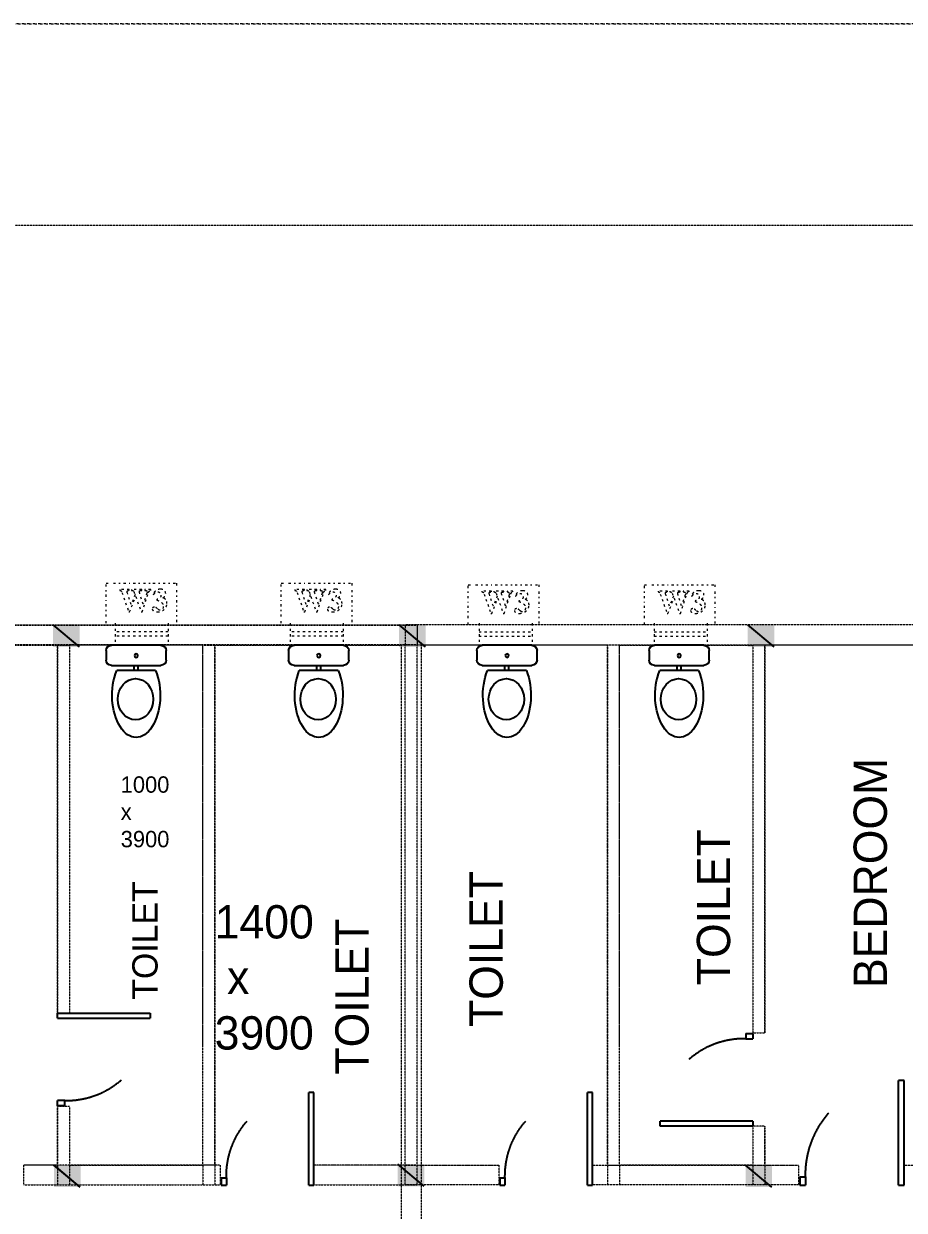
# Model space of a CAD drawing. Header units: millimetres. Extents: x -15225 to 158921, y -72156 to 56162.
# Drawn here: x 12074 to 21750, y -46190 to -33155 of the extents above; entities that cross this region are included whole.
import ezdxf

# ---------------------------------------------------------------- set-up
doc = ezdxf.new("R2010")
doc.units = ezdxf.units.MM
doc.linetypes.add('ACAD_ISO03W100', pattern=[30, 12, -18])
doc.linetypes.add('DASHED2', pattern=[0.375, 0.25, -0.125])
doc.layers.get('0').update_dxf_attribs({"linetype": 'CONTINUOUS'})
for name, color, linetype in [('doors and windows', 1, 'CONTINUOUS'), ('H', 7, 'CONTINUOUS'), ('P', 7, 'CONTINUOUS'), ('wadrobes', 2, 'CONTINUOUS')]:
    doc.layers.add(name, color=color, linetype=linetype)
doc.layers.add('furnitures', color=7, linetype='CONTINUOUS', true_color=0xe67219)
doc.layers.add('Layer2', color=7, linetype='ACAD_ISO03W100', lineweight=15)

# ---------------------------------------------------------------- blocks, each defined once
blk = doc.blocks.new('closet')
at = {"layer": 'furnitures'}
for p, q in [((1.452, 1.886), (-1.452, 1.886)), ((-0.15, 1.886), (-0.15, 1.5)), ((0.15, 1.886), (0.15, 1.5)), ((-2.25, 0.4), (-2.25, 1.1)), ((-1.85, 1.5), (1.85, 1.5)), ((2.25, 1.1), (2.25, 0.4)), ((1.85, 0), (-1.85, 0))]:
    blk.add_line(p, q, dxfattribs=at)
blk.add_circle((0, 0.769), 0.132, dxfattribs=at)
for centre, start, end in [((-1.85, 1.1), 90, 180), ((1.85, 1.1), 0, 90), ((-1.85, 0.4), 180, 270), ((1.85, 0.4), 270, 0)]:
    blk.add_arc(centre, 0.4, start, end, dxfattribs=at)
for centre, major_axis, ratio, start_param, end_param in [((0, 3.737), (0, 3.148), 0.5703, 4.083578, 8.482793), ((-0.044, 4.031), (0, 1.543), 0.857143, -1.570796, 4.712389)]:
    blk.add_ellipse(centre, major_axis=major_axis, ratio=ratio, start_param=start_param, end_param=end_param, dxfattribs=at)
blk = doc.blocks.new('A$Cf42aa35d')
at = {"layer": 'wadrobes', "xscale": -12, "yscale": 12, "zscale": 12, "rotation": 90}
blk.add_blockref('closet', (312.3, 363.8), dxfattribs=at)
blk = doc.blocks.new('D1')
at = {"layer": 'doors and windows'}
for p, q in [((0, 0), (0, 9)), ((0, 9), (0.5, 9)), ((0.5, 0), (0.5, 9)), ((0.5, 0), (0, 0)), ((9, 0.7), (8.5, 0.7)), ((8.5, 0.7), (8.5, 0)), ((9, 0), (8.5, 0)), ((9, 0.7), (9, 0))]:
    blk.add_line(p, q, dxfattribs=at)
at = {"layer": 'doors and windows', "linetype": 'ACAD_ISO03W100', "ltscale": 0.5}
blk.add_arc((0.35, 0.85), 8.15, 358.9456, 88.9456, dxfattribs=at)
blk = doc.blocks.new('A$Cb1573d39')
at = {"layer": 'doors and windows', "xscale": -10, "yscale": 10, "zscale": 10}
blk.add_blockref('D1', (370.8, -79.4), dxfattribs=at)
blk = doc.blocks.new('A$Cfcc27f74')
at = {"layer": 'H', "linetype": 'Continuous'}
blk.add_hatch(color=256, dxfattribs=at).paths.add_polyline_path([(-0.456, -0.625), (-0.456, 1.015), (1.538, 1.015), (1.538, -0.625), (-0.456, -0.625)])
at = {"layer": 'P'}
blk.add_lwpolyline([(1.52, -0.625), (-0.456, 1.033)], dxfattribs=at)
blk = doc.blocks.new('colomn')
at = {"color": 7, "linetype": 'ByBlock', "lineweight": 0}
for p in [(-355.135, 1322.444), (-329.17, 1322.444), (-302.997, 1322.444), (-355.068, 1281.905), (-329.269, 1281.975), (-303.159, 1281.905)]:
    blk.add_blockref('A$Cfcc27f74', p, dxfattribs=at)
blk = doc.blocks.new('plan')
at = {"color": 7, "lineweight": 0}
for p, q in [((671277.4, 158478.5), (649706.5, 158478.5)), ((649706.5, 158478.5), (671277.4, 158478.5))]:
    blk.add_line(p, q, dxfattribs=at)
at = {"color": 7, "lineweight": 15}
for p, q in [((658738.6, 155386.5), (658738.6, 155405)), ((658738.6, 155405), (658760.2, 155405)), ((658778.8, 155405), (658816.1, 155405)), ((658834.6, 155405), (658868.7, 155405)), ((658887.2, 155405), (658924.5, 155405)), ((658943.1, 155405), (658980.3, 155405)), ((658995.7, 155405), (659032.9, 155405)), ((659051.5, 155405), (659088.7, 155405)), ((659107.3, 155405), (659125.9, 155405)), ((659125.9, 155405), (659125.9, 155386.5)), ((659700.7, 155386.5), (659700.7, 155405)), ((659700.7, 155405), (659722.4, 155405)), ((659741, 155405), (659778.3, 155405)), ((659796.8, 155405), (659830.9, 155405)), ((659849.4, 155405), (659886.7, 155405)), ((659905.3, 155405), (659942.4, 155405)), ((659957.9, 155405), (659995.1, 155405)), ((660013.7, 155405), (660050.9, 155405)), ((660069.5, 155405), (660088.1, 155405)), ((660088.1, 155405), (660088.1, 155386.5)), ((660728.3, 155378.3), (660728.3, 155396.8)), ((660728.3, 155396.8), (660749.9, 155396.8)), ((660768.5, 155396.8), (660805.8, 155396.8)), ((660824.3, 155396.8), (660858.4, 155396.8)), ((660876.9, 155396.8), (660914.2, 155396.8)), ((660932.8, 155396.8), (660970, 155396.8)), ((660985.4, 155396.8), (661022.6, 155396.8)), ((661041.2, 155396.8), (661078.4, 155396.8)), ((661097, 155396.8), (661115.6, 155396.8)), ((661115.6, 155396.8), (661115.6, 155378.3)), ((661696.4, 155378.3), (661696.4, 155396.8)), ((661696.4, 155396.8), (661718.1, 155396.8)), ((661736.7, 155396.8), (661773.9, 155396.8)), ((661792.5, 155396.8), (661826.6, 155396.8)), ((661845.1, 155396.8), (661882.4, 155396.8)), ((661900.9, 155396.8), (661938.1, 155396.8)), ((661953.6, 155396.8), (661990.8, 155396.8)), ((662009.4, 155396.8), (662046.5, 155396.8)), ((662065.1, 155396.8), (662083.8, 155396.8)), ((662083.8, 155396.8), (662083.8, 155378.3)), ((658738.6, 155330.7), (658738.6, 155367.8)), ((658865.5, 155370.3), (658813, 155370.3)), ((658813, 155370.3), (658813, 155365.9)), ((658825.5, 155354.2), (658863.1, 155247.3)), ((658876.4, 155287.6), (658855.4, 155352.6)), ((658865.5, 155365.9), (658865.5, 155370.3)), ((658867.9, 155247.3), (658901, 155332)), ((658897.3, 155342.5), (658876.4, 155287.6)), ((658934.1, 155370.3), (658878.4, 155370.3)), ((658878.4, 155370.3), (658878.4, 155365.9)), ((658891.3, 155359.5), (658897.3, 155342.5)), ((658901, 155332), (658931.2, 155247.3)), ((658942.9, 155289.6), (658923.6, 155349.4)), ((658934.1, 155365.9), (658934.1, 155370.3)), ((658936.1, 155247.3), (658971.6, 155354.2)), ((658962.7, 155350.5), (658942.9, 155289.6)), ((658984.1, 155370.3), (658951.8, 155370.3)), ((658951.8, 155370.3), (658951.8, 155365.9)), ((658984.1, 155365.9), (658984.1, 155370.3)), ((658996, 155344.9), (659000, 155342.9)), ((659125.9, 155367.8), (659125.9, 155330.7)), ((659700.7, 155330.7), (659700.7, 155367.8)), ((659827.7, 155370.3), (659775.2, 155370.3)), ((659775.2, 155370.3), (659775.2, 155365.9)), ((659787.7, 155354.2), (659825.3, 155247.3)), ((659838.6, 155287.6), (659817.6, 155352.6)), ((659827.7, 155365.9), (659827.7, 155370.3)), ((659830.1, 155247.3), (659863.2, 155332)), ((659859.5, 155342.5), (659838.6, 155287.6)), ((659896.3, 155370.3), (659840.6, 155370.3)), ((659840.6, 155370.3), (659840.6, 155365.9)), ((659853.5, 155359.5), (659859.5, 155342.5)), ((659863.2, 155332), (659893.4, 155247.3)), ((659905.1, 155289.6), (659885.8, 155349.4)), ((659896.3, 155365.9), (659896.3, 155370.3)), ((659898.2, 155247.3), (659933.7, 155354.2)), ((659924.9, 155350.5), (659905.1, 155289.6)), ((659946.3, 155370.3), (659914, 155370.3)), ((659914, 155370.3), (659914, 155365.9)), ((659946.3, 155365.9), (659946.3, 155370.3)), ((659958.2, 155344.9), (659962.2, 155342.9)), ((660088.1, 155367.8), (660088.1, 155330.7)), ((660728.3, 155322.5), (660728.3, 155359.6)), ((660855.2, 155362.1), (660802.7, 155362.1)), ((660802.7, 155362.1), (660802.7, 155357.7)), ((660815.2, 155346), (660852.8, 155239.1)), ((660866.1, 155279.4), (660845.1, 155344.4)), ((660855.2, 155357.7), (660855.2, 155362.1)), ((660857.6, 155239.1), (660890.7, 155323.8)), ((660887, 155334.3), (660866.1, 155279.4)), ((660923.8, 155362.1), (660868.1, 155362.1)), ((660868.1, 155362.1), (660868.1, 155357.7)), ((660881, 155351.3), (660887, 155334.3)), ((660890.7, 155323.8), (660920.9, 155239.1)), ((660932.6, 155281.5), (660913.3, 155341.2)), ((660923.8, 155357.7), (660923.8, 155362.1)), ((660925.7, 155239.1), (660961.2, 155346)), ((660952.4, 155342.4), (660932.6, 155281.5)), ((660973.8, 155362.1), (660941.5, 155362.1)), ((660941.5, 155362.1), (660941.5, 155357.7)), ((660973.8, 155357.7), (660973.8, 155362.1)), ((660985.7, 155336.7), (660989.7, 155334.7)), ((661115.6, 155359.6), (661115.6, 155322.5)), ((661696.4, 155322.5), (661696.4, 155359.6)), ((661823.4, 155362.1), (661770.9, 155362.1)), ((661770.9, 155362.1), (661770.9, 155357.7)), ((661783.4, 155346), (661820.9, 155239.1)), ((661834.3, 155279.4), (661813.3, 155344.4)), ((661823.4, 155357.7), (661823.4, 155362.1)), ((661825.8, 155239.1), (661858.9, 155323.8)), ((661855.2, 155334.3), (661834.3, 155279.4)), ((661891.9, 155362.1), (661836.2, 155362.1)), ((661836.2, 155362.1), (661836.2, 155357.7)), ((661849.2, 155351.3), (661855.2, 155334.3)), ((661858.9, 155323.8), (661889.1, 155239.1)), ((661900.8, 155281.5), (661881.5, 155341.2)), ((661891.9, 155357.7), (661891.9, 155362.1)), ((661893.9, 155239.1), (661929.4, 155346)), ((661920.6, 155342.4), (661900.8, 155281.5)), ((661941.9, 155362.1), (661909.7, 155362.1)), ((661909.7, 155362.1), (661909.7, 155357.7)), ((661941.9, 155357.7), (661941.9, 155362.1)), ((661953.9, 155336.7), (661957.9, 155334.7)), ((662083.8, 155359.6), (662083.8, 155322.5)), ((658738.6, 155277.9), (658738.6, 155312)), ((658738.6, 155222.2), (658738.6, 155259.4)), ((659016.6, 155316.3), (659016.6, 155313.4)), ((659125.9, 155312), (659125.9, 155277.9)), ((659125.9, 155259.4), (659125.9, 155222.2)), ((659700.7, 155277.9), (659700.7, 155312)), ((659700.7, 155222.2), (659700.7, 155259.4)), ((659978.8, 155316.3), (659978.8, 155313.4)), ((660088.1, 155312), (660088.1, 155277.9)), ((660088.1, 155259.4), (660088.1, 155222.2)), ((660728.3, 155269.8), (660728.3, 155303.9)), ((661006.3, 155308.1), (661006.3, 155305.3)), ((661115.6, 155303.9), (661115.6, 155269.8)), ((661696.4, 155269.8), (661696.4, 155303.9)), ((661974.4, 155308.1), (661974.4, 155305.3)), ((662083.8, 155303.9), (662083.8, 155269.8)), ((658738.6, 155185), (658738.6, 155203.6)), ((658863.1, 155247.3), (658867.9, 155247.3)), ((658931.2, 155247.3), (658936.1, 155247.3)), ((659125.9, 155203.6), (659125.9, 155185)), ((659700.7, 155185), (659700.7, 155203.6)), ((659825.3, 155247.3), (659830.1, 155247.3)), ((659893.4, 155247.3), (659898.2, 155247.3)), ((660088.1, 155203.6), (660088.1, 155185)), ((660728.3, 155214), (660728.3, 155251.2)), ((660728.3, 155176.9), (660728.3, 155195.5)), ((660852.8, 155239.1), (660857.6, 155239.1)), ((660920.9, 155239.1), (660925.7, 155239.1)), ((661115.6, 155251.2), (661115.6, 155214)), ((661115.6, 155195.5), (661115.6, 155176.9)), ((661696.4, 155214), (661696.4, 155251.2)), ((661696.4, 155176.9), (661696.4, 155195.5)), ((661820.9, 155239.1), (661825.8, 155239.1)), ((661889.1, 155239.1), (661893.9, 155239.1)), ((662083.8, 155251.2), (662083.8, 155214)), ((662083.8, 155195.5), (662083.8, 155176.9)), ((658788.1, 155185), (658788.1, 155064.2)), ((659079.5, 155138.6), (658788.1, 155138.6)), ((659079.5, 155185), (659079.5, 155064.2)), ((659750.3, 155185), (659750.3, 155064.2)), ((660041.6, 155138.6), (659750.3, 155138.6)), ((660041.6, 155185), (660041.6, 155064.2)), ((660787.7, 155185), (660787.7, 155064.2)), ((660787.7, 155138.6), (661079.1, 155138.6)), ((661079.1, 155185), (661079.1, 155064.2)), ((661749.9, 155185), (661749.9, 155064.2)), ((661749.9, 155138.6), (662041.2, 155138.6)), ((662041.2, 155185), (662041.2, 155064.2)), ((659079.5, 155113.7), (658788.1, 155113.7)), ((660041.6, 155113.7), (659750.3, 155113.7)), ((660787.7, 155113.7), (661079.1, 155113.7)), ((661749.9, 155113.7), (662041.2, 155113.7))]:
    blk.add_line(p, q, dxfattribs=at)
at = {"color": 7, "lineweight": 15, "extrusion": (0, -4.44089e-16, -1)}
for p, q in [((658738.6, 155386.5), (658738.6, 155405)), ((658738.6, 155405), (658760.2, 155405)), ((658778.8, 155405), (658816.1, 155405)), ((658834.6, 155405), (658868.7, 155405)), ((658887.2, 155405), (658924.5, 155405)), ((658943.1, 155405), (658980.3, 155405)), ((658995.7, 155405), (659032.9, 155405)), ((659051.5, 155405), (659088.7, 155405)), ((659107.3, 155405), (659125.9, 155405)), ((659125.9, 155405), (659125.9, 155386.5)), ((659700.7, 155386.5), (659700.7, 155405)), ((659700.7, 155405), (659722.4, 155405)), ((659741, 155405), (659778.3, 155405)), ((659796.8, 155405), (659830.9, 155405)), ((659849.4, 155405), (659886.7, 155405)), ((659905.3, 155405), (659942.4, 155405)), ((659957.9, 155405), (659995.1, 155405)), ((660013.7, 155405), (660050.9, 155405)), ((660069.5, 155405), (660088.1, 155405)), ((660088.1, 155405), (660088.1, 155386.5)), ((660728.3, 155378.3), (660728.3, 155396.8)), ((660728.3, 155396.8), (660749.9, 155396.8)), ((660768.5, 155396.8), (660805.8, 155396.8)), ((660824.3, 155396.8), (660858.4, 155396.8)), ((660876.9, 155396.8), (660914.2, 155396.8)), ((660932.8, 155396.8), (660970, 155396.8)), ((660985.4, 155396.8), (661022.6, 155396.8)), ((661041.2, 155396.8), (661078.4, 155396.8)), ((661097, 155396.8), (661115.6, 155396.8)), ((661115.6, 155396.8), (661115.6, 155378.3)), ((661696.4, 155378.3), (661696.4, 155396.8)), ((661696.4, 155396.8), (661718.1, 155396.8)), ((661736.7, 155396.8), (661773.9, 155396.8)), ((661792.5, 155396.8), (661826.6, 155396.8)), ((661845.1, 155396.8), (661882.4, 155396.8)), ((661900.9, 155396.8), (661938.1, 155396.8)), ((661953.6, 155396.8), (661990.8, 155396.8)), ((662009.4, 155396.8), (662046.5, 155396.8)), ((662065.1, 155396.8), (662083.8, 155396.8)), ((662083.8, 155396.8), (662083.8, 155378.3)), ((658738.6, 155330.7), (658738.6, 155367.8)), ((658865.5, 155370.3), (658813, 155370.3)), ((658813, 155370.3), (658813, 155365.9)), ((658825.5, 155354.2), (658863.1, 155247.3)), ((658876.4, 155287.6), (658855.4, 155352.6)), ((658865.5, 155365.9), (658865.5, 155370.3)), ((658867.9, 155247.3), (658901, 155332)), ((658897.3, 155342.5), (658876.4, 155287.6)), ((658934.1, 155370.3), (658878.4, 155370.3)), ((658878.4, 155370.3), (658878.4, 155365.9)), ((658891.3, 155359.5), (658897.3, 155342.5)), ((658901, 155332), (658931.2, 155247.3)), ((658942.9, 155289.6), (658923.6, 155349.4)), ((658934.1, 155365.9), (658934.1, 155370.3)), ((658936.1, 155247.3), (658971.6, 155354.2)), ((658962.7, 155350.5), (658942.9, 155289.6)), ((658984.1, 155370.3), (658951.8, 155370.3)), ((658951.8, 155370.3), (658951.8, 155365.9)), ((658984.1, 155365.9), (658984.1, 155370.3)), ((658996, 155344.9), (659000, 155342.9)), ((659125.9, 155367.8), (659125.9, 155330.7)), ((659700.7, 155330.7), (659700.7, 155367.8)), ((659827.7, 155370.3), (659775.2, 155370.3)), ((659775.2, 155370.3), (659775.2, 155365.9)), ((659787.7, 155354.2), (659825.3, 155247.3)), ((659838.6, 155287.6), (659817.6, 155352.6)), ((659827.7, 155365.9), (659827.7, 155370.3)), ((659830.1, 155247.3), (659863.2, 155332)), ((659859.5, 155342.5), (659838.6, 155287.6)), ((659896.3, 155370.3), (659840.6, 155370.3)), ((659840.6, 155370.3), (659840.6, 155365.9)), ((659853.5, 155359.5), (659859.5, 155342.5)), ((659863.2, 155332), (659893.4, 155247.3)), ((659905.1, 155289.6), (659885.8, 155349.4)), ((659896.3, 155365.9), (659896.3, 155370.3)), ((659898.2, 155247.3), (659933.7, 155354.2)), ((659924.9, 155350.5), (659905.1, 155289.6)), ((659946.3, 155370.3), (659914, 155370.3)), ((659914, 155370.3), (659914, 155365.9)), ((659946.3, 155365.9), (659946.3, 155370.3)), ((659958.2, 155344.9), (659962.2, 155342.9)), ((660088.1, 155367.8), (660088.1, 155330.7)), ((660728.3, 155322.5), (660728.3, 155359.6)), ((660855.2, 155362.1), (660802.7, 155362.1)), ((660802.7, 155362.1), (660802.7, 155357.7)), ((660815.2, 155346), (660852.8, 155239.1)), ((660866.1, 155279.4), (660845.1, 155344.4)), ((660855.2, 155357.7), (660855.2, 155362.1)), ((660857.6, 155239.1), (660890.7, 155323.8)), ((660887, 155334.3), (660866.1, 155279.4)), ((660923.8, 155362.1), (660868.1, 155362.1)), ((660868.1, 155362.1), (660868.1, 155357.7)), ((660881, 155351.3), (660887, 155334.3)), ((660890.7, 155323.8), (660920.9, 155239.1)), ((660932.6, 155281.5), (660913.3, 155341.2)), ((660923.8, 155357.7), (660923.8, 155362.1)), ((660925.7, 155239.1), (660961.2, 155346)), ((660952.4, 155342.4), (660932.6, 155281.5)), ((660973.8, 155362.1), (660941.5, 155362.1)), ((660941.5, 155362.1), (660941.5, 155357.7)), ((660973.8, 155357.7), (660973.8, 155362.1)), ((660985.7, 155336.7), (660989.7, 155334.7)), ((661115.6, 155359.6), (661115.6, 155322.5)), ((661696.4, 155322.5), (661696.4, 155359.6)), ((661823.4, 155362.1), (661770.9, 155362.1)), ((661770.9, 155362.1), (661770.9, 155357.7)), ((661783.4, 155346), (661820.9, 155239.1)), ((661834.3, 155279.4), (661813.3, 155344.4)), ((661823.4, 155357.7), (661823.4, 155362.1)), ((661825.8, 155239.1), (661858.9, 155323.8)), ((661855.2, 155334.3), (661834.3, 155279.4)), ((661891.9, 155362.1), (661836.2, 155362.1)), ((661836.2, 155362.1), (661836.2, 155357.7)), ((661849.2, 155351.3), (661855.2, 155334.3)), ((661858.9, 155323.8), (661889.1, 155239.1)), ((661900.8, 155281.5), (661881.5, 155341.2)), ((661891.9, 155357.7), (661891.9, 155362.1)), ((661893.9, 155239.1), (661929.4, 155346)), ((661920.6, 155342.4), (661900.8, 155281.5)), ((661941.9, 155362.1), (661909.7, 155362.1)), ((661909.7, 155362.1), (661909.7, 155357.7)), ((661941.9, 155357.7), (661941.9, 155362.1)), ((661953.9, 155336.7), (661957.9, 155334.7)), ((662083.8, 155359.6), (662083.8, 155322.5)), ((658738.6, 155277.9), (658738.6, 155312)), ((658738.6, 155222.2), (658738.6, 155259.4)), ((659016.6, 155316.3), (659016.6, 155313.4)), ((659125.9, 155312), (659125.9, 155277.9)), ((659125.9, 155259.4), (659125.9, 155222.2)), ((659700.7, 155277.9), (659700.7, 155312)), ((659700.7, 155222.2), (659700.7, 155259.4)), ((659978.8, 155316.3), (659978.8, 155313.4)), ((660088.1, 155312), (660088.1, 155277.9)), ((660088.1, 155259.4), (660088.1, 155222.2)), ((660728.3, 155269.8), (660728.3, 155303.9)), ((661006.3, 155308.1), (661006.3, 155305.3)), ((661115.6, 155303.9), (661115.6, 155269.8)), ((661696.4, 155269.8), (661696.4, 155303.9)), ((661974.4, 155308.1), (661974.4, 155305.3)), ((662083.8, 155303.9), (662083.8, 155269.8)), ((658738.6, 155185), (658738.6, 155203.6)), ((658863.1, 155247.3), (658867.9, 155247.3)), ((658931.2, 155247.3), (658936.1, 155247.3)), ((659125.9, 155203.6), (659125.9, 155185)), ((659700.7, 155185), (659700.7, 155203.6)), ((659825.3, 155247.3), (659830.1, 155247.3)), ((659893.4, 155247.3), (659898.2, 155247.3)), ((660088.1, 155203.6), (660088.1, 155185)), ((660728.3, 155214), (660728.3, 155251.2)), ((660728.3, 155176.9), (660728.3, 155195.5)), ((660852.8, 155239.1), (660857.6, 155239.1)), ((660920.9, 155239.1), (660925.7, 155239.1)), ((661115.6, 155251.2), (661115.6, 155214)), ((661115.6, 155195.5), (661115.6, 155176.9)), ((661696.4, 155214), (661696.4, 155251.2)), ((661696.4, 155176.9), (661696.4, 155195.5)), ((661820.9, 155239.1), (661825.8, 155239.1)), ((661889.1, 155239.1), (661893.9, 155239.1)), ((662083.8, 155251.2), (662083.8, 155214)), ((662083.8, 155195.5), (662083.8, 155176.9)), ((658788.1, 155185), (658788.1, 155064.2)), ((659079.5, 155138.6), (658788.1, 155138.6)), ((659079.5, 155185), (659079.5, 155064.2)), ((659750.3, 155185), (659750.3, 155064.2)), ((660041.6, 155138.6), (659750.3, 155138.6)), ((660041.6, 155185), (660041.6, 155064.2)), ((660787.7, 155185), (660787.7, 155064.2)), ((660787.7, 155138.6), (661079.1, 155138.6)), ((661079.1, 155185), (661079.1, 155064.2)), ((661749.9, 155185), (661749.9, 155064.2)), ((661749.9, 155138.6), (662041.2, 155138.6)), ((662041.2, 155185), (662041.2, 155064.2)), ((659079.5, 155113.7), (658788.1, 155113.7)), ((660041.6, 155113.7), (659750.3, 155113.7)), ((660787.7, 155113.7), (661079.1, 155113.7)), ((661749.9, 155113.7), (662041.2, 155113.7))]:
    blk.add_line(p, q, dxfattribs=at)
at = {"color": 7, "linetype": 'ByBlock', "lineweight": 15, "extrusion": (0, -4.44089e-16, -1)}
for p, q in [((660381.6, 152209.4), (660381.6, 155067.1)), ((660447.8, 152209.4), (660447.8, 155067.1)), ((658471.4, 152209.4), (658471.4, 152099.6)), ((658537.3, 152209.4), (659269.3, 152209.4)), ((658537.3, 152209.4), (658537.3, 152099.6)), ((659269.3, 152209.4), (659269.3, 152099.6)), ((659335.1, 152209.4), (659335.1, 152099.6)), ((661494.2, 152209.4), (661494.2, 152099.6)), ((662292.1, 152209.4), (661560.1, 152209.4)), ((661560.1, 152209.4), (661560.1, 152099.6)), ((662292.1, 152209.4), (662292.1, 152099.6)), ((662358, 152209.4), (662358, 152099.6))]:
    blk.add_line(p, q, dxfattribs=at)
at = {"color": 7, "linetype": 'ByBlock', "lineweight": 15}
for p, q in [((660447.8, 152209.4), (660447.8, 155067.1)), ((660447.8, 152209.4), (660447.8, 155067.1)), ((658471.4, 152209.4), (658471.4, 152099.6)), ((658537.3, 152209.4), (659269.3, 152209.4)), ((658537.3, 152209.4), (658537.3, 152099.6)), ((659269.3, 152209.4), (659269.3, 152099.6)), ((659335.1, 152209.4), (659335.1, 152099.6)), ((661494.2, 152209.4), (661494.2, 152099.6)), ((662292.1, 152209.4), (661560.1, 152209.4)), ((661560.1, 152209.4), (661560.1, 152099.6)), ((662292.1, 152209.4), (662292.1, 152099.6)), ((662358, 152209.4), (662358, 152099.6))]:
    blk.add_line(p, q, dxfattribs=at)
at = {"color": 7, "linetype": 'ByBlock', "lineweight": 13}
for p, q in [((660360, 152209.4), (660360, 149244.7)), ((660469.4, 152209.4), (660469.4, 149244.7))]:
    blk.add_line(p, q, dxfattribs=at)
at = {"color": 7, "linetype": 'ByBlock', "lineweight": 13, "extrusion": (0, -4.44089e-16, -1)}
for p, q in [((660360, 152209.4), (660360, 149244.7)), ((660469.4, 152209.4), (660469.4, 149244.7))]:
    blk.add_line(p, q, dxfattribs=at)
at = {"color": 7, "linetype": 'ByBlock', "lineweight": 0}
blk.add_lwpolyline([(654360.8, 157372.9), (666402.3, 157372.9), (666402.3, 145331.4), (654360.8, 145331.4)], close=True, dxfattribs=at)
at = {"color": 7, "linetype": 'ByBlock', "lineweight": 15}
for points in [[(655543.3, 155176.9), (660447.8, 155176.9), (660447.8, 155067.1), (655543.3, 155067.1)], [(665286, 155176.9), (660381.6, 155176.9), (660381.6, 155067.1), (665286, 155067.1)], [(659269.3, 155064.2), (659335.1, 155064.2), (659335.1, 152209.4), (659269.3, 152209.4)], [(661560.1, 155064.2), (661494.2, 155064.2), (661494.2, 152209.4), (661560.1, 152209.4)]]:
    blk.add_lwpolyline(points, close=True, dxfattribs=at)
at = {"color": 7, "linetype": 'ByBlock', "lineweight": 15, "extrusion": (0, -4.44089e-16, -1)}
for points in [[(-655543.3, 155174.1), (-660447.8, 155174.1), (-660447.8, 155064.3), (-655543.3, 155064.3)], [(-665286, 155176.9), (-660381.6, 155176.9), (-660381.6, 155067.1), (-665286, 155067.1)], [(-659269.3, 155064.2), (-659335.1, 155064.2), (-659335.1, 152209.4), (-659269.3, 152209.4)], [(-661560.1, 155064.2), (-661494.2, 155064.2), (-661494.2, 152209.4), (-661560.1, 152209.4)]]:
    blk.add_lwpolyline(points, close=True, dxfattribs=at)
at = {"color": 7, "linetype": 'ByBlock', "lineweight": 15}
for points in [[(657705.3, 152209.4), (655543.3, 152209.4), (655543.3, 155064.2), (658471.4, 155064.2), (658471.4, 153044.1)], [(658471.4, 153044.1), (658471.4, 155064.2), (658537.3, 155064.2), (658537.3, 153044.1)], [(659269.3, 152868.2), (659269.3, 155064.2), (658537.3, 155064.2), (658537.3, 153044.1)], [(659366.8, 152209.4), (659335.1, 152209.4), (659335.1, 155064.2), (660360, 155064.2), (660360, 152209.4), (659879.9, 152209.4)], [(661410.8, 152209.4), (661494.2, 152209.4), (661494.2, 155064.2), (660469.4, 155064.2), (660469.4, 152209.4), (660897.6, 152209.4)], [(661560.1, 152868.2), (661560.1, 155064.2), (662292.1, 155064.2), (662292.1, 152935.7)], [(662358, 152935.7), (662358, 155064.2), (662292.1, 155064.2), (662292.1, 152935.7)], [(663124, 152209.4), (665286, 152209.4), (665286, 155064.2), (662358, 155064.2), (662358, 152935.7)], [(658471.4, 153044.1), (658537.3, 153044.1)], [(662292.1, 152935.7), (662358, 152935.7)], [(658471.4, 152531), (658471.4, 152209.4), (658285.8, 152209.4)], [(658537.3, 152531), (658537.3, 152209.4), (658471.4, 152209.4), (658471.4, 152531)], [(658537.3, 152531), (658471.4, 152531)], [(662292.1, 152422.6), (662292.1, 152209.4), (662358, 152209.4), (662358, 152422.6)], [(662358, 152422.6), (662292.1, 152422.6)], [(662358, 152422.6), (662358, 152209.4), (662543.6, 152209.4)], [(659366.8, 152209.4), (658285.8, 152209.4)], [(658285.8, 152099.6), (658285.8, 152209.4)], [(659366.8, 152099.6), (659366.8, 152209.4)], [(659879.9, 152099.6), (660447.8, 152099.6), (660447.8, 152209.4), (659879.9, 152209.4)], [(659879.9, 152209.4), (659879.9, 152099.6)], [(660897.6, 152099.6), (660381.6, 152099.6), (660381.6, 152209.4), (660897.6, 152209.4)], [(660897.6, 152099.6), (660897.6, 152209.4)], [(661410.8, 152209.4), (662543.6, 152209.4)], [(661410.8, 152209.4), (661410.8, 152099.6)], [(662543.6, 152209.4), (662543.6, 152099.6)], [(658285.8, 152099.6), (659366.8, 152099.6)], [(658285.8, 152099.6), (659366.8, 152099.6)], [(662543.6, 152099.6), (661410.8, 152099.6)], [(662543.6, 152099.6), (661410.8, 152099.6)]]:
    blk.add_lwpolyline(points, dxfattribs=at)
at = {"color": 7, "linetype": 'ByBlock', "lineweight": 15, "extrusion": (0, -4.44089e-16, -1)}
for points in [[(-657705.3, 152209.4), (-655543.3, 152209.4), (-655543.3, 155064.2), (-658471.4, 155064.2), (-658471.4, 153044.1)], [(-658471.4, 153044.1), (-658471.4, 155064.2), (-658537.3, 155064.2), (-658537.3, 153044.1)], [(-659269.3, 152868.2), (-659269.3, 155064.2), (-658537.3, 155064.2), (-658537.3, 153044.1)], [(-659366.8, 152209.4), (-659335.1, 152209.4), (-659335.1, 155064.2), (-660360, 155064.2), (-660360, 152209.4), (-659879.9, 152209.4)], [(-661410.8, 152209.4), (-661494.2, 152209.4), (-661494.2, 155064.2), (-660469.4, 155064.2), (-660469.4, 152209.4), (-660897.6, 152209.4)], [(-661560.1, 152868.2), (-661560.1, 155064.2), (-662292.1, 155064.2), (-662292.1, 152935.7)], [(-662358, 152935.7), (-662358, 155064.2), (-662292.1, 155064.2), (-662292.1, 152935.7)], [(-663124, 152209.4), (-665286, 152209.4), (-665286, 155064.2), (-662358, 155064.2), (-662358, 152935.7)], [(-658471.4, 152531), (-658471.4, 152209.4), (-658285.8, 152209.4)], [(-658537.3, 152531), (-658537.3, 152209.4), (-658471.4, 152209.4), (-658471.4, 152531)], [(-662292.1, 152422.6), (-662292.1, 152209.4), (-662358, 152209.4), (-662358, 152422.6)], [(-662358, 152422.6), (-662358, 152209.4), (-662543.6, 152209.4)], [(-659366.8, 152209.4), (-658285.8, 152209.4)], [(-659879.9, 152099.6), (-660447.8, 152099.6), (-660447.8, 152209.4), (-659879.9, 152209.4)], [(-660897.6, 152099.6), (-660381.6, 152099.6), (-660381.6, 152209.4), (-660897.6, 152209.4)], [(-661410.8, 152209.4), (-662543.6, 152209.4)], [(-658285.8, 152099.6), (-659366.8, 152099.6)], [(-658285.8, 152099.6), (-659366.8, 152099.6)], [(-662543.6, 152099.6), (-661410.8, 152099.6)], [(-662543.6, 152099.6), (-661410.8, 152099.6)]]:
    blk.add_lwpolyline(points, dxfattribs=at)
at = {"color": 7, "lineweight": 15}
for points in [[(658813, 155365.9), (658820.7, 155364.7), (658822.3, 155363.1), (658825.5, 155354.2)], [(658813, 155365.9), (658820.7, 155364.7), (658822.3, 155363.1), (658825.5, 155354.2)], [(658854.1, 155358.2), (658854.1, 155363.5), (658856.2, 155365.1), (658865.5, 155365.9)], [(658854.1, 155358.2), (658854.1, 155363.5), (658856.2, 155365.1), (658865.5, 155365.9)], [(658855.4, 155352.6), (658854.1, 155355.4), (658854.1, 155356.6), (658854.1, 155358.2)], [(658855.4, 155352.6), (658854.1, 155355.4), (658854.1, 155356.6), (658854.1, 155358.2)], [(658878.4, 155365.9), (658885.6, 155365.5), (658889.3, 155363.9), (658891.3, 155359.5)], [(658878.4, 155365.9), (658885.6, 155365.5), (658889.3, 155363.9), (658891.3, 155359.5)], [(658921.2, 155359), (658921.2, 155363.5), (658924, 155365.1), (658931.7, 155365.5)], [(658921.2, 155359), (658921.2, 155363.5), (658924, 155365.1), (658931.7, 155365.5)], [(658923.6, 155349.4), (658921.6, 155355.4), (658921.2, 155357.4), (658921.2, 155359)], [(658923.6, 155349.4), (658921.6, 155355.4), (658921.2, 155357.4), (658921.2, 155359)], [(658931.7, 155365.5), (658932, 155365.5), (658932.8, 155365.5), (658934.1, 155365.9)], [(658931.7, 155365.5), (658932, 155365.5), (658932.8, 155365.5), (658934.1, 155365.9)], [(658951.8, 155365.9), (658961.1, 155365.1), (658963.9, 155363.5), (658963.9, 155357.8)], [(658951.8, 155365.9), (658961.1, 155365.1), (658963.9, 155363.5), (658963.9, 155357.8)], [(658963.9, 155357.8), (658963.9, 155355.4), (658963.5, 155353), (658962.7, 155350.5)], [(658963.9, 155357.8), (658963.9, 155355.4), (658963.5, 155353), (658962.7, 155350.5)], [(658971.6, 155354.2), (658974, 155361.5), (658978.1, 155365.1), (658984.1, 155365.9)], [(658971.6, 155354.2), (658974, 155361.5), (658978.1, 155365.1), (658984.1, 155365.9)], [(659036.8, 155372.4), (659019.4, 155372.4), (659005.7, 155363.5), (658996, 155344.9)], [(659036.8, 155372.4), (659019.4, 155372.4), (659005.7, 155363.5), (658996, 155344.9)], [(659000, 155342.9), (659006.5, 155353.8), (659012.6, 155357.8), (659021.8, 155357.8)], [(659000, 155342.9), (659006.5, 155353.8), (659012.6, 155357.8), (659021.8, 155357.8)], [(659040, 155339.6), (659040, 155328), (659033.5, 155321.5), (659016.6, 155316.3)], [(659040, 155339.6), (659040, 155328), (659033.5, 155321.5), (659016.6, 155316.3)], [(659021.8, 155357.8), (659032.8, 155357.8), (659040, 155351), (659040, 155339.6)], [(659021.8, 155357.8), (659032.8, 155357.8), (659040, 155351), (659040, 155339.6)], [(659065.8, 155348.1), (659065.8, 155363.1), (659054.9, 155372.4), (659036.8, 155372.4)], [(659065.8, 155348.1), (659065.8, 155363.1), (659054.9, 155372.4), (659036.8, 155372.4)], [(659050.9, 155325.5), (659062.2, 155332.4), (659065.8, 155337.7), (659065.8, 155348.1)], [(659050.9, 155325.5), (659062.2, 155332.4), (659065.8, 155337.7), (659065.8, 155348.1)], [(659065, 155315.8), (659060.9, 155320.3), (659058.2, 155322.3), (659050.9, 155325.5)], [(659065, 155315.8), (659060.9, 155320.3), (659058.2, 155322.3), (659050.9, 155325.5)], [(659775.2, 155365.9), (659782.9, 155364.7), (659784.5, 155363.1), (659787.7, 155354.2)], [(659775.2, 155365.9), (659782.9, 155364.7), (659784.5, 155363.1), (659787.7, 155354.2)], [(659816.3, 155358.2), (659816.3, 155363.5), (659818.4, 155365.1), (659827.7, 155365.9)], [(659816.3, 155358.2), (659816.3, 155363.5), (659818.4, 155365.1), (659827.7, 155365.9)], [(659817.6, 155352.6), (659816.3, 155355.4), (659816.3, 155356.6), (659816.3, 155358.2)], [(659817.6, 155352.6), (659816.3, 155355.4), (659816.3, 155356.6), (659816.3, 155358.2)], [(659840.6, 155365.9), (659847.8, 155365.5), (659851.5, 155363.9), (659853.5, 155359.5)], [(659840.6, 155365.9), (659847.8, 155365.5), (659851.5, 155363.9), (659853.5, 155359.5)], [(659883.4, 155359), (659883.4, 155363.5), (659886.2, 155365.1), (659893.8, 155365.5)], [(659883.4, 155359), (659883.4, 155363.5), (659886.2, 155365.1), (659893.8, 155365.5)], [(659885.8, 155349.4), (659883.7, 155355.4), (659883.4, 155357.4), (659883.4, 155359)], [(659885.8, 155349.4), (659883.7, 155355.4), (659883.4, 155357.4), (659883.4, 155359)], [(659893.8, 155365.5), (659894.2, 155365.5), (659895, 155365.5), (659896.3, 155365.9)], [(659893.8, 155365.5), (659894.2, 155365.5), (659895, 155365.5), (659896.3, 155365.9)], [(659914, 155365.9), (659923.3, 155365.1), (659926.1, 155363.5), (659926.1, 155357.8)], [(659914, 155365.9), (659923.3, 155365.1), (659926.1, 155363.5), (659926.1, 155357.8)], [(659926.1, 155357.8), (659926.1, 155355.4), (659925.7, 155353), (659924.9, 155350.5)], [(659926.1, 155357.8), (659926.1, 155355.4), (659925.7, 155353), (659924.9, 155350.5)], [(659933.7, 155354.2), (659936.2, 155361.5), (659940.3, 155365.1), (659946.3, 155365.9)], [(659933.7, 155354.2), (659936.2, 155361.5), (659940.3, 155365.1), (659946.3, 155365.9)], [(659999, 155372.4), (659981.6, 155372.4), (659967.8, 155363.5), (659958.2, 155344.9)], [(659999, 155372.4), (659981.6, 155372.4), (659967.8, 155363.5), (659958.2, 155344.9)], [(659962.2, 155342.9), (659968.7, 155353.8), (659974.7, 155357.8), (659984, 155357.8)], [(659962.2, 155342.9), (659968.7, 155353.8), (659974.7, 155357.8), (659984, 155357.8)], [(660002.2, 155339.6), (660002.2, 155328), (659995.7, 155321.5), (659978.8, 155316.3)], [(660002.2, 155339.6), (660002.2, 155328), (659995.7, 155321.5), (659978.8, 155316.3)], [(659984, 155357.8), (659994.9, 155357.8), (660002.2, 155351), (660002.2, 155339.6)], [(659984, 155357.8), (659994.9, 155357.8), (660002.2, 155351), (660002.2, 155339.6)], [(660027.9, 155348.1), (660027.9, 155363.1), (660017.1, 155372.4), (659999, 155372.4)], [(660027.9, 155348.1), (660027.9, 155363.1), (660017.1, 155372.4), (659999, 155372.4)], [(660013.1, 155325.5), (660024.4, 155332.4), (660027.9, 155337.7), (660027.9, 155348.1)], [(660013.1, 155325.5), (660024.4, 155332.4), (660027.9, 155337.7), (660027.9, 155348.1)], [(660027.1, 155315.8), (660023.1, 155320.3), (660020.3, 155322.3), (660013.1, 155325.5)], [(660027.1, 155315.8), (660023.1, 155320.3), (660020.3, 155322.3), (660013.1, 155325.5)], [(660802.7, 155357.7), (660810.4, 155356.5), (660812, 155354.9), (660815.2, 155346)], [(660802.7, 155357.7), (660810.4, 155356.5), (660812, 155354.9), (660815.2, 155346)], [(660843.8, 155350.1), (660843.8, 155355.3), (660845.9, 155356.9), (660855.2, 155357.7)], [(660843.8, 155350.1), (660843.8, 155355.3), (660845.9, 155356.9), (660855.2, 155357.7)], [(660845.1, 155344.4), (660843.8, 155347.3), (660843.8, 155348.4), (660843.8, 155350.1)], [(660845.1, 155344.4), (660843.8, 155347.3), (660843.8, 155348.4), (660843.8, 155350.1)], [(660868.1, 155357.7), (660875.3, 155357.3), (660879, 155355.7), (660881, 155351.3)], [(660868.1, 155357.7), (660875.3, 155357.3), (660879, 155355.7), (660881, 155351.3)], [(660910.9, 155350.9), (660910.9, 155355.3), (660913.7, 155356.9), (660921.4, 155357.3)], [(660910.9, 155350.9), (660910.9, 155355.3), (660913.7, 155356.9), (660921.4, 155357.3)], [(660913.3, 155341.2), (660911.3, 155347.3), (660910.9, 155349.2), (660910.9, 155350.9)], [(660913.3, 155341.2), (660911.3, 155347.3), (660910.9, 155349.2), (660910.9, 155350.9)], [(660921.4, 155357.3), (660921.7, 155357.3), (660922.5, 155357.3), (660923.8, 155357.7)], [(660921.4, 155357.3), (660921.7, 155357.3), (660922.5, 155357.3), (660923.8, 155357.7)], [(660941.5, 155357.7), (660950.8, 155356.9), (660953.6, 155355.3), (660953.6, 155349.6)], [(660941.5, 155357.7), (660950.8, 155356.9), (660953.6, 155355.3), (660953.6, 155349.6)], [(660953.6, 155349.6), (660953.6, 155347.3), (660953.2, 155344.8), (660952.4, 155342.4)], [(660953.6, 155349.6), (660953.6, 155347.3), (660953.2, 155344.8), (660952.4, 155342.4)], [(660961.2, 155346), (660963.7, 155353.3), (660967.8, 155356.9), (660973.8, 155357.7)], [(660961.2, 155346), (660963.7, 155353.3), (660967.8, 155356.9), (660973.8, 155357.7)], [(661026.5, 155364.2), (661009.1, 155364.2), (660995.4, 155355.3), (660985.7, 155336.7)], [(661026.5, 155364.2), (661009.1, 155364.2), (660995.4, 155355.3), (660985.7, 155336.7)], [(660989.7, 155334.7), (660996.2, 155345.6), (661002.2, 155349.6), (661011.5, 155349.6)], [(660989.7, 155334.7), (660996.2, 155345.6), (661002.2, 155349.6), (661011.5, 155349.6)], [(661029.7, 155331.5), (661029.7, 155319.8), (661023.2, 155313.3), (661006.3, 155308.1)], [(661029.7, 155331.5), (661029.7, 155319.8), (661023.2, 155313.3), (661006.3, 155308.1)], [(661011.5, 155349.6), (661022.4, 155349.6), (661029.7, 155342.8), (661029.7, 155331.5)], [(661011.5, 155349.6), (661022.4, 155349.6), (661029.7, 155342.8), (661029.7, 155331.5)], [(661055.5, 155339.9), (661055.5, 155354.9), (661044.6, 155364.2), (661026.5, 155364.2)], [(661055.5, 155339.9), (661055.5, 155354.9), (661044.6, 155364.2), (661026.5, 155364.2)], [(661040.6, 155317.3), (661051.9, 155324.2), (661055.5, 155329.5), (661055.5, 155339.9)], [(661040.6, 155317.3), (661051.9, 155324.2), (661055.5, 155329.5), (661055.5, 155339.9)], [(661770.9, 155357.7), (661778.6, 155356.5), (661780.2, 155354.9), (661783.4, 155346)], [(661770.9, 155357.7), (661778.6, 155356.5), (661780.2, 155354.9), (661783.4, 155346)], [(661812, 155350.1), (661812, 155355.3), (661814.1, 155356.9), (661823.4, 155357.7)], [(661812, 155350.1), (661812, 155355.3), (661814.1, 155356.9), (661823.4, 155357.7)], [(661813.3, 155344.4), (661812, 155347.3), (661812, 155348.4), (661812, 155350.1)], [(661813.3, 155344.4), (661812, 155347.3), (661812, 155348.4), (661812, 155350.1)], [(661836.2, 155357.7), (661843.5, 155357.3), (661847.1, 155355.7), (661849.2, 155351.3)], [(661836.2, 155357.7), (661843.5, 155357.3), (661847.1, 155355.7), (661849.2, 155351.3)], [(661879.1, 155350.9), (661879.1, 155355.3), (661881.8, 155356.9), (661889.5, 155357.3)], [(661879.1, 155350.9), (661879.1, 155355.3), (661881.8, 155356.9), (661889.5, 155357.3)], [(661881.5, 155341.2), (661879.4, 155347.3), (661879.1, 155349.2), (661879.1, 155350.9)], [(661881.5, 155341.2), (661879.4, 155347.3), (661879.1, 155349.2), (661879.1, 155350.9)], [(661889.5, 155357.3), (661889.9, 155357.3), (661890.7, 155357.3), (661891.9, 155357.7)], [(661889.5, 155357.3), (661889.9, 155357.3), (661890.7, 155357.3), (661891.9, 155357.7)], [(661909.7, 155357.7), (661919, 155356.9), (661921.8, 155355.3), (661921.8, 155349.6)], [(661909.7, 155357.7), (661919, 155356.9), (661921.8, 155355.3), (661921.8, 155349.6)], [(661921.8, 155349.6), (661921.8, 155347.3), (661921.4, 155344.8), (661920.6, 155342.4)], [(661921.8, 155349.6), (661921.8, 155347.3), (661921.4, 155344.8), (661920.6, 155342.4)], [(661929.4, 155346), (661931.9, 155353.3), (661935.9, 155356.9), (661941.9, 155357.7)], [(661929.4, 155346), (661931.9, 155353.3), (661935.9, 155356.9), (661941.9, 155357.7)], [(661994.6, 155364.2), (661977.3, 155364.2), (661963.5, 155355.3), (661953.9, 155336.7)], [(661994.6, 155364.2), (661977.3, 155364.2), (661963.5, 155355.3), (661953.9, 155336.7)], [(661957.9, 155334.7), (661964.3, 155345.6), (661970.4, 155349.6), (661979.7, 155349.6)], [(661957.9, 155334.7), (661964.3, 155345.6), (661970.4, 155349.6), (661979.7, 155349.6)], [(661997.9, 155331.5), (661997.9, 155319.8), (661991.3, 155313.3), (661974.4, 155308.1)], [(661997.9, 155331.5), (661997.9, 155319.8), (661991.3, 155313.3), (661974.4, 155308.1)], [(661979.7, 155349.6), (661990.6, 155349.6), (661997.9, 155342.8), (661997.9, 155331.5)], [(661979.7, 155349.6), (661990.6, 155349.6), (661997.9, 155342.8), (661997.9, 155331.5)], [(662023.6, 155339.9), (662023.6, 155354.9), (662012.8, 155364.2), (661994.6, 155364.2)], [(662023.6, 155339.9), (662023.6, 155354.9), (662012.8, 155364.2), (661994.6, 155364.2)], [(662008.8, 155317.3), (662020, 155324.2), (662023.6, 155329.5), (662023.6, 155339.9)], [(662008.8, 155317.3), (662020, 155324.2), (662023.6, 155329.5), (662023.6, 155339.9)], [(659004.1, 155273.9), (658997.2, 155273.9), (658992.3, 155269.4), (658992.3, 155263.4)], [(659004.1, 155273.9), (658997.2, 155273.9), (658992.3, 155269.4), (658992.3, 155263.4)], [(658992.3, 155263.4), (658992.3, 155254.1), (659002.9, 155247.7), (659019.4, 155247.7)], [(658992.3, 155263.4), (658992.3, 155254.1), (659002.9, 155247.7), (659019.4, 155247.7)], [(659021.4, 155264.2), (659014.6, 155271), (659009.3, 155273.9), (659004.1, 155273.9)], [(659021.4, 155264.2), (659014.6, 155271), (659009.3, 155273.9), (659004.1, 155273.9)], [(659016.6, 155313.4), (659031.5, 155308.2), (659037.1, 155304.9), (659043.6, 155298.9)], [(659016.6, 155313.4), (659031.5, 155308.2), (659037.1, 155304.9), (659043.6, 155298.9)], [(659019.4, 155247.7), (659049.3, 155247.7), (659072.6, 155267.8), (659072.6, 155293.7)], [(659019.4, 155247.7), (659049.3, 155247.7), (659072.6, 155267.8), (659072.6, 155293.7)], [(659035.2, 155256.6), (659030.7, 155256.6), (659027.5, 155258.6), (659021.4, 155264.2)], [(659035.2, 155256.6), (659030.7, 155256.6), (659027.5, 155258.6), (659021.4, 155264.2)], [(659052.5, 155277.6), (659052.5, 155264.6), (659045.6, 155256.6), (659035.2, 155256.6)], [(659052.5, 155277.6), (659052.5, 155264.6), (659045.6, 155256.6), (659035.2, 155256.6)], [(659043.6, 155298.9), (659049.3, 155294.1), (659052.5, 155286), (659052.5, 155277.6)], [(659043.6, 155298.9), (659049.3, 155294.1), (659052.5, 155286), (659052.5, 155277.6)], [(659072.6, 155293.7), (659072.6, 155302.2), (659069.9, 155309.4), (659065, 155315.8)], [(659072.6, 155293.7), (659072.6, 155302.2), (659069.9, 155309.4), (659065, 155315.8)], [(659966.2, 155273.9), (659959.4, 155273.9), (659954.5, 155269.4), (659954.5, 155263.4)], [(659966.2, 155273.9), (659959.4, 155273.9), (659954.5, 155269.4), (659954.5, 155263.4)], [(659954.5, 155263.4), (659954.5, 155254.1), (659965.1, 155247.7), (659981.6, 155247.7)], [(659954.5, 155263.4), (659954.5, 155254.1), (659965.1, 155247.7), (659981.6, 155247.7)], [(659983.6, 155264.2), (659976.8, 155271), (659971.5, 155273.9), (659966.2, 155273.9)], [(659983.6, 155264.2), (659976.8, 155271), (659971.5, 155273.9), (659966.2, 155273.9)], [(659978.8, 155313.4), (659993.7, 155308.2), (659999.3, 155304.9), (660005.8, 155298.9)], [(659978.8, 155313.4), (659993.7, 155308.2), (659999.3, 155304.9), (660005.8, 155298.9)], [(659981.6, 155247.7), (660011.5, 155247.7), (660034.8, 155267.8), (660034.8, 155293.7)], [(659981.6, 155247.7), (660011.5, 155247.7), (660034.8, 155267.8), (660034.8, 155293.7)], [(659997.3, 155256.6), (659992.9, 155256.6), (659989.7, 155258.6), (659983.6, 155264.2)], [(659997.3, 155256.6), (659992.9, 155256.6), (659989.7, 155258.6), (659983.6, 155264.2)], [(660014.7, 155277.6), (660014.7, 155264.6), (660007.8, 155256.6), (659997.3, 155256.6)], [(660014.7, 155277.6), (660014.7, 155264.6), (660007.8, 155256.6), (659997.3, 155256.6)], [(660005.8, 155298.9), (660011.5, 155294.1), (660014.7, 155286), (660014.7, 155277.6)], [(660005.8, 155298.9), (660011.5, 155294.1), (660014.7, 155286), (660014.7, 155277.6)], [(660034.8, 155293.7), (660034.8, 155302.2), (660032, 155309.4), (660027.1, 155315.8)], [(660034.8, 155293.7), (660034.8, 155302.2), (660032, 155309.4), (660027.1, 155315.8)], [(660993.8, 155265.7), (660986.9, 155265.7), (660982, 155261.3), (660982, 155255.3)], [(660993.8, 155265.7), (660986.9, 155265.7), (660982, 155261.3), (660982, 155255.3)], [(661011.1, 155256.1), (661004.3, 155262.9), (660999, 155265.7), (660993.8, 155265.7)], [(661011.1, 155256.1), (661004.3, 155262.9), (660999, 155265.7), (660993.8, 155265.7)], [(661006.3, 155305.3), (661021.2, 155300), (661026.8, 155296.8), (661033.3, 155290.8)], [(661006.3, 155305.3), (661021.2, 155300), (661026.8, 155296.8), (661033.3, 155290.8)], [(661009.1, 155239.5), (661039, 155239.5), (661062.3, 155259.6), (661062.3, 155285.5)], [(661009.1, 155239.5), (661039, 155239.5), (661062.3, 155259.6), (661062.3, 155285.5)], [(661042.2, 155269.4), (661042.2, 155256.4), (661035.3, 155248.4), (661024.9, 155248.4)], [(661042.2, 155269.4), (661042.2, 155256.4), (661035.3, 155248.4), (661024.9, 155248.4)], [(661033.3, 155290.8), (661039, 155285.9), (661042.2, 155277.8), (661042.2, 155269.4)], [(661033.3, 155290.8), (661039, 155285.9), (661042.2, 155277.8), (661042.2, 155269.4)], [(661054.7, 155307.7), (661050.6, 155312.1), (661047.8, 155314.1), (661040.6, 155317.3)], [(661054.7, 155307.7), (661050.6, 155312.1), (661047.8, 155314.1), (661040.6, 155317.3)], [(661062.3, 155285.5), (661062.3, 155294), (661059.6, 155301.2), (661054.7, 155307.7)], [(661062.3, 155285.5), (661062.3, 155294), (661059.6, 155301.2), (661054.7, 155307.7)], [(661961.9, 155265.7), (661955, 155265.7), (661950.2, 155261.3), (661950.2, 155255.3)], [(661961.9, 155265.7), (661955, 155265.7), (661950.2, 155261.3), (661950.2, 155255.3)], [(661979.3, 155256.1), (661972.5, 155262.9), (661967.2, 155265.7), (661961.9, 155265.7)], [(661979.3, 155256.1), (661972.5, 155262.9), (661967.2, 155265.7), (661961.9, 155265.7)], [(661974.4, 155305.3), (661989.4, 155300), (661995, 155296.8), (662001.4, 155290.8)], [(661974.4, 155305.3), (661989.4, 155300), (661995, 155296.8), (662001.4, 155290.8)], [(661977.3, 155239.5), (662007.2, 155239.5), (662030.5, 155259.6), (662030.5, 155285.5)], [(661977.3, 155239.5), (662007.2, 155239.5), (662030.5, 155259.6), (662030.5, 155285.5)], [(662010.4, 155269.4), (662010.4, 155256.4), (662003.5, 155248.4), (661993, 155248.4)], [(662010.4, 155269.4), (662010.4, 155256.4), (662003.5, 155248.4), (661993, 155248.4)], [(662001.4, 155290.8), (662007.2, 155285.9), (662010.4, 155277.8), (662010.4, 155269.4)], [(662001.4, 155290.8), (662007.2, 155285.9), (662010.4, 155277.8), (662010.4, 155269.4)], [(662022.8, 155307.7), (662018.8, 155312.1), (662016, 155314.1), (662008.8, 155317.3)], [(662022.8, 155307.7), (662018.8, 155312.1), (662016, 155314.1), (662008.8, 155317.3)], [(662030.5, 155285.5), (662030.5, 155294), (662027.7, 155301.2), (662022.8, 155307.7)], [(662030.5, 155285.5), (662030.5, 155294), (662027.7, 155301.2), (662022.8, 155307.7)], [(660982, 155255.3), (660982, 155246), (660992.6, 155239.5), (661009.1, 155239.5)], [(660982, 155255.3), (660982, 155246), (660992.6, 155239.5), (661009.1, 155239.5)], [(661024.9, 155248.4), (661020.4, 155248.4), (661017.2, 155250.4), (661011.1, 155256.1)], [(661024.9, 155248.4), (661020.4, 155248.4), (661017.2, 155250.4), (661011.1, 155256.1)], [(661950.2, 155255.3), (661950.2, 155246), (661960.7, 155239.5), (661977.3, 155239.5)], [(661950.2, 155255.3), (661950.2, 155246), (661960.7, 155239.5), (661977.3, 155239.5)], [(661993, 155248.4), (661988.6, 155248.4), (661985.3, 155250.4), (661979.3, 155256.1)], [(661993, 155248.4), (661988.6, 155248.4), (661985.3, 155250.4), (661979.3, 155256.1)]]:
    blk.add_open_spline(points, degree=3, dxfattribs=at)
at = {"color": 7, "linetype": 'ByBlock', "lineweight": 15}
for name, p, xscale, yscale, zscale in [('A$Cfcc27f74', (658480.7, 155101.2), 73.2007409328813, 73.2007409328813, 73.2007409328813), ('A$Cfcc27f74', (660381.3, 155101.2), 73.2007409328813, 73.2007409328813, 73.2007409328813), ('A$Cfcc27f74', (662297.2, 155101.2), 73.2007409328813, 73.2007409328813, 73.2007409328813), ('A$Cb1573d39', (660756.9, 152606.3), 6.38445415734447, 6.38445415734447, 6.38445415734447), ('A$Cb1573d39', (657782.4, 152548.6), 5.657291710556557, 5.657291710556557, 5.657291710556557), ('A$Cb1573d39', (659313.3, 152548.6), 5.657291710556557, 5.657291710556557, 5.657291710556557), ('A$Cfcc27f74', (658485.5, 152133.7), 73.2007409328813, 73.2007409328813, 73.2007409328813), ('A$Cfcc27f74', (660374.1, 152138.9), 73.2007409328813, 73.2007409328813, 73.2007409328813), ('A$Cfcc27f74', (662285.4, 152133.7), 73.2007409328813, 73.2007409328813, 73.2007409328813)]:
    blk.add_blockref(name, p, dxfattribs=dict(at, xscale=xscale, yscale=yscale, zscale=zscale))
at = {"color": 7, "linetype": 'ByBlock', "lineweight": 15, "xscale": -5.657291710556557, "yscale": 5.657291710556557, "zscale": 5.657291710556557}
for p, rotation in [((658920.4, 150946.6), 270), ((661843.1, 154520.1), 90)]:
    blk.add_blockref('A$Cb1573d39', p, dxfattribs=dict(at, rotation=rotation))
at = {"layer": 'P', "linetype": 'ByBlock', "lineweight": 13, "xscale": 73.2007409328813, "yscale": 73.2007409328813, "zscale": 73.2007409328813}
blk.add_blockref('colomn', (684476.8, 58297.3), dxfattribs=at)
at = {"layer": 'P', "linetype": 'ByBlock', "lineweight": 15, "xscale": 6.127801987668313, "yscale": 6.127801987668313, "zscale": 6.127801987668313, "rotation": 90}
for p in [(661132.8, 153150.5), (662136.2, 153150.5), (663170.1, 153150.5), (664116.4, 153150.5)]:
    blk.add_blockref('A$Cf42aa35d', p, dxfattribs=at)
at = {"linetype": 'ByBlock', "lineweight": 15, "attachment_point": 1, "rotation": 90}
for s, width, gutter_width, heights, insert, char_height in [('BEDROOM', 818.346, 915, [183], (662845.6, 153181.6, -559.9), 183), ('TOILET', 2573.58, 915, [0], (661984.3, 153197.2), 183), ('TOILET', 1954.472, 694.9, [0], (658882.4, 153117.4), 138.98), ('TOILET', 2573.58, 915, [0], (660735, 152967.4), 183), ('TOILET', 2573.58, 915, [0], (659998, 152706.2), 183)]:
    blk.add_mtext_dynamic_manual_height_columns(s, width=width, gutter_width=gutter_width, heights=heights, dxfattribs=dict(at, insert=insert, char_height=char_height))
at = {"layer": 'P', "linetype": 'ByBlock', "lineweight": 15, "attachment_point": 1}
for s, width, gutter_width, insert, char_height in [('1000\\Px\\P3900', 170.583, 449.6, (658818.7, 154344.4), 89.91), ('1400\\P x\\P3900', 369.123, 915, (659335.1, 153636.8), 183)]:
    blk.add_mtext_dynamic_manual_height_columns(s, width=width, gutter_width=gutter_width, heights=[0], dxfattribs=dict(at, insert=insert, char_height=char_height))

msp = doc.modelspace()

# ---------------------------------------------------------------- block references
at = {"layer": 'Layer2', "linetype": 'DASHED2', "xscale": 2, "yscale": 2, "zscale": 2}
msp.add_blockref('plan', (-1304498, -350112), dxfattribs=at)

doc.saveas('drawing.dxf')
